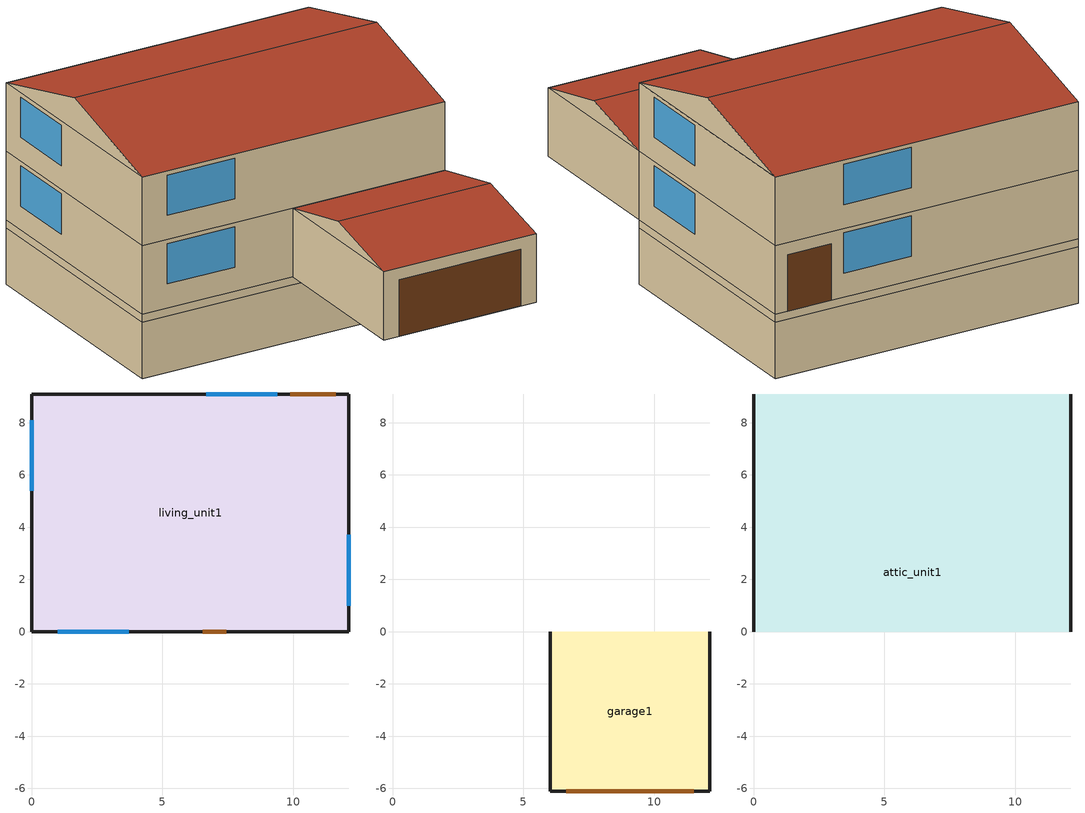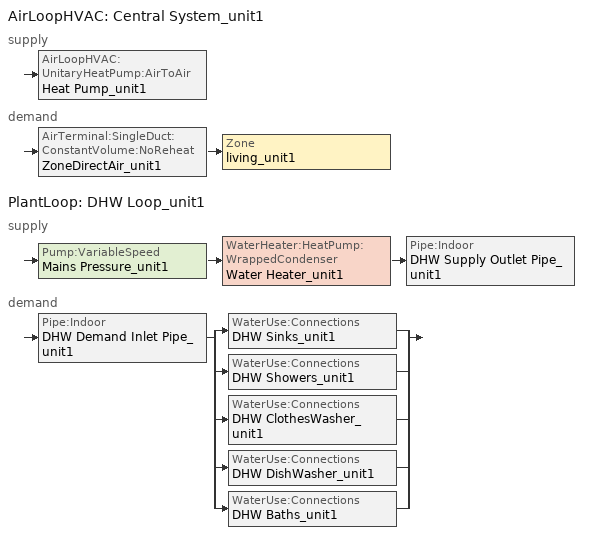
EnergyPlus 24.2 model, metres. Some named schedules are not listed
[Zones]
living_unit1
 floor adiabatic (Interior Floor): 0,0 0,9.1 12.13,9.1 12.13,0 z2.9
 floor to living_unit1 (Interior Floor): 0,0 0,9.1 12.13,9.1 12.13,0 z0.3
 floor ground (Exterior Floor): 0,0 0,9.1 12.13,9.1 12.13,0 z-2.13
 wall outside (Exterior Wall): 12.13,0 12.13,9.1 0,9.1 0,0 6.04,0 z0.3:2.9; 0,0 12.13,0 12.13,9.1 0,9.1 0,0 z2.9:5.49
 wall outside (Basement Wall): 0,0 12.13,0 12.13,9.1 0,9.1 0,0 z0:0.3
 wall to garage1 (Exterior Wall): 6.04,0 12.13,0 z0.3:2.9
 wall ground (Basement Wall): 0,0 12.13,0 12.13,9.1 0,9.1 0,0 z-2.13:0
 window (Exterior Window): 1,0 3.71,0 / 9.39,9.1 6.68,9.1 / 12.13,1 12.13,3.71 / 0,8.1 0,5.39 z1.22:2.74; 1,0 3.71,0 / 9.39,9.1 6.68,9.1 / 12.13,1 12.13,3.71 / 0,8.1 0,5.39 z3.81:5.34
 door (Exterior Door): 11.63,9.1 9.89,9.1 z0.3:2.44
 door inside (Exterior Door): 6.54,0 7.45,0 z0.3:2.44
 ceiling to attic_unit1 (Interior Ceiling): 0,0 12.13,0 12.13,9.1 0,9.1 z5.49
garage1
 floor ground (Interior Floor): 6.04,-6.1 6.04,0 12.13,0 12.13,-6.1 z0.3
 wall outside (Gable_end): 6.04,0 6.04,-6.1 12.13,-6.1 12.13,0 z0.3:2.9; 12.13,-6.1,2.9 12.13,0,2.9 12.13,-3.05,3.61; 6.04,0,2.9 6.04,-6.1,2.9 6.04,-3.05,3.61
 door (Exterior Door): 6.65,-6.1 11.52,-6.1 z0.3:2.44
 roof outside (Exterior Roof): 6.04,-6.1,2.9 12.13,-6.1,2.9 12.13,-3.05,3.61 6.04,-3.05,3.61; 12.13,0,2.9 6.04,0,2.9 6.04,-3.05,3.61 12.13,-3.05,3.61
attic_unit1
 wall outside (Gable_end): 12.13,0,5.49 12.13,9.1,5.49 12.13,4.55,6.7; 0,9.1,5.49 0,0,5.49 0,4.55,6.7
 roof outside (Exterior Roof): 0,0,5.49 12.13,0,5.49 12.13,4.55,6.7 0,4.55,6.7; 12.13,9.1,5.49 0,9.1,5.49 0,4.55,6.7 12.13,4.55,6.7
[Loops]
AirLoopHVAC 'Central System_unit1'
 supply: AirLoopHVAC:UnitaryHeatPump:AirToAir 'Heat Pump_unit1'
 demand: AirTerminal:SingleDuct:ConstantVolume:NoReheat 'ZoneDirectAir_unit1' > Zone 'living_unit1'
PlantLoop 'DHW Loop_unit1'
 supply: Pump:VariableSpeed 'Mains Pressure_unit1' > WaterHeater:HeatPump:WrappedCondenser 'Water Heater_unit1' > Pipe:Indoor 'DHW Supply Outlet Pipe_unit1'
 demand: Pipe:Indoor 'DHW Demand Inlet Pipe_unit1' > split
  | WaterUse:Connections 'DHW Sinks_unit1'
  | WaterUse:Connections 'DHW Showers_unit1'
  | WaterUse:Connections 'DHW ClothesWasher_unit1'
  | WaterUse:Connections 'DHW DishWasher_unit1'
  | WaterUse:Connections 'DHW Baths_unit1'
[Building]
US+SF+CZ6A+hp+heatedbsmt+IECC_2024: North Axis=0; Terrain=Suburbs; Loads Convergence Tolerance Value=0.04; Temperature Convergence Tolerance Value=0.4; Solar Distribution=FullExterior; Maximum Number of Warmup Days=25; Minimum Number of Warmup Days=6
[Site:Location]
Rochester International Arpt_MN_USA Design_Conditions: Latitude=43.9; Longitude=-92.5; Time Zone=-6; Elevation=398
[SizingPeriod:DesignDay] Day of Month=21; DryBulb Temperature Range Modifier Type=DefaultMultipliers; Humidity Condition Type=Wetbulb; Barometric Pressure=96634; Rain Indicator=No; Snow Indicator=No; Daylight Saving Time Indicator=No
Name | Month | Day Type | Maximum DryBulb Temperature | Daily DryBulb Temperature Range | Wetbulb or DewPoint at Maximum DryBulb | Wind Speed | Wind Direction | Solar Model Indicator | Sky Clearness | ASHRAE Clear Sky Optical Depth for Beam Irradiance taub | ASHRAE Clear Sky Optical Depth for Diffuse Irradiance taud
Rochester International Arpt Ann Htg 99.6% Condns DB | 1 | WinterDesignDay | -26.2 | 0 | -26.2 | 5.7 | 310 | ASHRAEClearSky | 0
Rochester International Arpt Ann Clg .4% Condns DB=>MWB | 7 | SummerDesignDay | 31.2 | 10.6 | 23.1 | 6.7 | 200 | ASHRAETau |  | 0.404 | 2.226
[Site:WaterMainsTemperature]
Calculation Method=Correlation; Annual Average Outdoor Air Temperature=6.375; Maximum Difference In Monthly Average Outdoor Air Temperatures=33.5
[Material]
Name | Roughness | Thickness | Conductivity | Density | Specific Heat | Thermal Absorptance | Solar Absorptance | Visible Absorptance
sheathing_consol_layer | Rough | 0.031115 | 0.035329 | 20.1 | 1465.415
ceil_consol_layer | Rough | 0.400206 | 0.0617176 | 41.9286 | 776.251
floor_consol_layer | Rough | 0.000254 | 12.9895 | 55.074 | 916.9311
bsmtwall_consol_layer | Rough | 0.1397 | 0.0601466 | 120.801 | 1036.26
wall_consol_layer | Rough | 0.1397 | 0.057165 | 120.801 | 1036.26
CopperPipe | MediumRough | 0.01905 | 401 | 2243 | 837 | 0.9 | 0.65 | 0.65
Asphalt_shingle | MediumRough | 0.00633985 | 0.08186 | 1121.29 | 1255.2 | 0.9 | 0.75
cement_stucco | MediumSmooth | 0.01905 | 0.721 | 1865.58 | 878.64
syn_stucco | MediumSmooth | 0.003048 | 0.0865 | 400 | 878.64 | 0.7
Drywall_1/2in | MediumSmooth | 0.0127 | 0.16009 | 800.923 | 1087.84
OSB_5/8in | MediumSmooth | 0.015875 | 0.1163 | 544.627 | 1213.36
OSB_7/16in | MediumSmooth | 0.0111125 | 0.1163 | 544.627 | 1213.36
Plywood_3/4in | Rough | 0.01905 | 0.115458 | 544.68 | 674.54 | 0.9 | 0.7 | 0.7
Carpet_n_pad | MediumSmooth | 0.0254001 | 0.0601314 | 32.0369 | 836.8 | 0.9 | 0.7 | 0.7
OSB_1/2in | MediumSmooth | 0.0127 | 0.1163 | 544.627 | 1213.36 | 0.9 | 0.7 | 0.7
door_const | Smooth | 0.0452888 | 0.0720096 | 512.64 | 767.58
Std Wood 6inch | MediumSmooth | 0.15 | 0.12 | 540 | 1210 | 0.9 | 0.7 | 0.7
Pipe Insulation | VeryRough | 0.0406504 | 0.0331717 | 91 | 836 | 0.9 | 0.5 | 0.5
[Material:NoMass]
Bldg_paper_felt: Roughness=Smooth; Thermal Resistance=0.0105666
[Material:AirGap]
Air_4_in_vert: Thermal Resistance=0.158499
[WindowMaterial:SimpleGlazingSystem]
Glass: UFactor=1.590008; Solar Heat Gain Coefficient=0.3344; Visible Transmittance=0.88
[WindowMaterial:Blind]
int_blind: Slat Orientation=Horizontal; Slat Width=0.025; Slat Separation=0.01875; Slat Thickness=0.001; Slat Angle=45; Slat Conductivity=221; Slat Beam Solar Transmittance=0; Front Side Slat Beam Solar Reflectance=0.5; Back Side Slat Beam Solar Reflectance=0.5; Slat Diffuse Solar Transmittance=0; Front Side Slat Diffuse Solar Reflectance=0.5; Back Side Slat Diffuse Solar Reflectance=0.5; Slat Beam Visible Transmittance=0; Front Side Slat Beam Visible Reflectance=0.5; Back Side Slat Beam Visible Reflectance=0.5; Slat Diffuse Visible Transmittance=0; Front Side Slat Diffuse Visible Reflectance=0.5; Back Side Slat Diffuse Visible Reflectance=0.5; Slat Infrared Hemispherical Transmittance=0; Front Side Slat Infrared Hemispherical Emissivity=0.9; Back Side Slat Infrared Hemispherical Emissivity=0.9; Blind to Glass Distance=0.05; Blind Top Opening Multiplier=0.5; Blind Bottom Opening Multiplier=0.5; Blind Left Side Opening Multiplier=0.5; Blind Right Side Opening Multiplier=0.5
[Construction]
Exterior Wall: syn_stucco, sheathing_consol_layer, OSB_7/16in, wall_consol_layer, Drywall_1/2in
InteriorFurnishings: Std Wood 6inch
Exterior Floor: floor_consol_layer, Plywood_3/4in, Carpet_n_pad
Interior Floor: Plywood_3/4in, Carpet_n_pad
Interior Ceiling: ceil_consol_layer, Drywall_1/2in
Exterior Roof: Asphalt_shingle, OSB_1/2in
Exterior Window: Glass
Exterior Door: door_const
Gable_end: cement_stucco, Bldg_paper_felt, OSB_5/8in, Air_4_in_vert, Drywall_1/2in
window_w_blinds: Glass, int_blind
Insulated Pipe: Pipe Insulation, CopperPipe
Basement Wall: Plywood_3/4in, bsmtwall_consol_layer, Plywood_3/4in
[Zone] Multiplier=1
living_unit1; garage1; attic_unit1
[WindowShadingControl]
Shades-living_unit1: Zone=living_unit1; Shading Type=InteriorBlind; Construction with Shading=window_w_blinds; Shading Control Type=OnIfScheduleAllows; Schedule=shading_2012iecc; Shading Control Is Scheduled=Yes; Glare Control Is Active=No; Multiple Surface Control Type=Sequential; Fenestration Surface 1=Window_ldf_1.unit1; Fenestration Surface 2=Window_ldb_1.unit1; Fenestration Surface 3=Window_sdr_1.unit1; Fenestration Surface 4=Window_sdl_1.unit1; Fenestration Surface 5=Window_ldf_2.unit1; Fenestration Surface 6=Window_ldb_2.unit1; Fenestration Surface 7=Window_sdr_2.unit1; Fenestration Surface 8=Window_sdl_2.unit1
[InternalMass]
Internalmass_unit1: Construction=InteriorFurnishings; Zone or ZoneList=living_unit1; Surface Area=9.89591
[Shading:Overhang] Height above Window or Door=0; Tilt Angle from WindowDoor=90; Left extension from WindowDoor Width=0; Right extension from WindowDoor Width=0; Depth=0.0152439
Name | Window or Door
Overhang_sdr_1.unit1 | Window_sdr_1.unit1
Overhang_sdr_2.unit1 | Window_sdr_2.unit1
[GroundHeatTransfer:Control]
gtp_control: Run Basement Preprocessor=yes; Run Slab Preprocessor=yes
[GroundHeatTransfer:Slab:Materials]
NMAT Number of materials=2; ALBEDO Surface Albedo No Snow=0.16; ALBEDO Surface Albedo Snow=0.4; EPSLW Surface Emissivity No Snow=0.9; EPSLW Surface Emissivity Snow=0.9; Z0 Surface Roughness No Snow=0.75; Z0 Surface Roughness Snow=0.05; HIN Indoor HConv Downward Flow=6; HIN Indoor HConv Upward=9
[GroundHeatTransfer:Slab:MatlProps]
RHO Slab Material density=2300; RHO Soil Density=1200; CP Slab CP=650; CP Soil CP=1200; TCON Slab k=0.9; TCON Soil k=1
[GroundHeatTransfer:Slab:BoundConds]
EVTR Is surface evapotranspiration modeled=FALSE; FIXBC is the lower boundary at a fixed temperature=TRUE; TDEEPin=10; USRHflag Is the ground surface h specified by the user=FALSE
[GroundHeatTransfer:Slab:BldgProps]
IYRS Number of years to iterate=10; Shape Slab shape=0; HBLDG Building height=4; TIN1 January Indoor Average Temperature Setpoint=22.22; TIN2 February Indoor Average Temperature Setpoint=22.22; TIN3 March Indoor Average Temperature Setpoint=22.22; TIN4 April Indoor Average Temperature Setpoint=22.22; TIN5 May Indoor Average Temperature Setpoint=22.22; TIN6 June Indoor Average Temperature Setpoint=23.88; TIN7 July Indoor Average Temperature Setpoint=23.88; TIN8 August Indoor Average Temperature Setpoint=23.88; TIN9 September Indoor Average Temperature Setpoint=23.88; TIN10 October Indoor Average Temperature Setpoint=22.22; TIN11 November Indoor Average Temperature Setpoint=22.22; TIN12 December Indoor Average Temperature Setpoint=22.22; TINAmp Daily Indoor sine wave variation amplitude=0; ConvTol Convergence Tolerance=0.1
[GroundHeatTransfer:Slab:Insulation]
RINS R value of under slab insulation=0; DINS Width of strip of under slab insulation=0; RVINS R value of vertical insulation=0; ZVINS Depth of vertical insulation=1.5; IVINS Flag Is there vertical insulation=0
[GroundHeatTransfer:Slab:EquivalentSlab]
APRatio The area to perimeter ratio for this slab=2.59995; SLABDEPTH Thickness of slab on grade=0.1; CLEARANCE Distance from edge of slab to domain edge=15; ZCLEARANCE Distance from bottom of slab to domain bottom=15
[GroundHeatTransfer:Basement:SimParameters]
F Multiplier for the ADI solution=0.1; IYRS Maximum number of yearly iterations=15
[GroundHeatTransfer:Basement:MatlProps]
NMAT Number of materials in this domain=6; Density for Foundation Wall=2243; density for Floor Slab=2243; density for Ceiling=311; density for Soil=1500; density for Gravel=2000; density for Wood=449; Specific heat for foundation wall=880; Specific heat for floor slab=880; Specific heat for ceiling=1530; Specific heat for soil=840; Specific heat for gravel=720; Specific heat for wood=1530; Thermal conductivity for foundation wall=1.4; Thermal conductivity for floor slab=1.4; Thermal conductivity for ceiling=0.09; thermal conductivity for soil=1.1; thermal conductivity for gravel=1.9; thermal conductivity for wood=0.12
[GroundHeatTransfer:Basement:Insulation]
REXT R Value of any exterior insulation=3.3459; INSFULL Flag Is the wall fully insulated=True
[GroundHeatTransfer:Basement:SurfaceProps]
ALBEDO Surface albedo for No snow conditions=0.16; ALBEDO Surface albedo for snow conditions=0.4; EPSLN Surface emissivity No Snow=0.94; EPSLN Surface emissivity with Snow=0.86; VEGHT Surface roughness No snow conditions=6; VEGHT Surface roughness Snow conditions=0.25; PET Flag Potential evapotranspiration on=False
[GroundHeatTransfer:Basement:BldgData]
DWALL Wall thickness=0.2; DSLAB Floor slab thickness=0.243828; DGRAVXY Width of gravel pit beside basement wall=0.3; DGRAVZN Gravel depth extending above the floor slab=0.2; DGRAVZP Gravel depth below the floor slab=0.1
[GroundHeatTransfer:Basement:Interior]
COND Flag Is the basement conditioned=True; HIN Downward convection only heat transfer coefficient=0.92; HIN Upward convection only heat transfer coefficient=4.04; HIN Horizontal convection only heat transfer coefficient=3.08; HIN Downward combined convection and radiation heat transfer coefficient=6.13; HIN Upward combined convection and radiation heat transfer coefficient=9.26; HIN Horizontal combined convection and radiation heat transfer coefficient=8.29
[GroundHeatTransfer:Basement:ComBldg]
January average temperature=21; February average temperature=21; March average temperature=21; April average temperature=21; May average temperature=24; June average temperature=24; July average temperature=24; August average temperature=24; September average temperature=24; October average temperature=24; November average temperature=21; December average temperature=21; Daily variation sine wave amplitude=21
[GroundHeatTransfer:Basement:EquivSlab]
APRatio The area to perimeter ratio for this slab=2.59995; EquivSizing Flag=True
[GroundHeatTransfer:Basement:EquivAutoGrid]
CLEARANCE Distance from outside of wall to edge of 3D ground domain=15; SlabDepth Thickness of the floor slab=0.1; BaseDepth Depth of the basement wall below grade=1.21914
[People]
people_unit1: Zone or ZoneList or Space or SpaceList=living_unit1; Number of People Schedule=Occupancy; Number of People Calculation Method=People; Number of People=3.14385; Fraction Radiant=0; Sensible Heat Fraction=autocalculate; Activity Level Schedule=activity_sch; Enable ASHRAE 55 Comfort Warnings=No; Mean Radiant Temperature Calculation Type=EnclosureAveraged
[Lights] Zone or ZoneList or Space or SpaceList=living_unit1; Schedule=InteriorLightingHE; Design Level Calculation Method=LightingLevel; Return Air Fraction=0; Fraction Radiant=0.6; Fraction Visible=0.2; Fraction Replaceable=0
Name | Lighting Level
Living Hardwired Lighting1 | 252.887
Living Plug-in Lighting1 | 105.654
Basement Hardwired Lighting | 92.2438
Basement Plug-in Lighting | 41.9476
[ElectricEquipment] Zone or ZoneList or Space or SpaceList=living_unit1; Design Level Calculation Method=EquipmentLevel
Name | Schedule | Design Level | Fraction Latent | Fraction Radiant | Fraction Lost | EndUse Subcategory
dishwasher1 | DishWasher_equip_sch | 65.6988 | 0.15 | 0.6 | 0.25 | dishwasher
refrigerator1 | Refrigerator | 91.0576 | 0 | 1 | 0 | refrigerator
clotheswasher1 | ClothesWasher_equip_sch | 28.4784 | 0 | 0.8 | 0.2 | clotheswasher
electric_dryer1 | ClothesDryer | 213.065 | 0.05 | 0.15 | 0.8 | electric_dryer
electric_range1 | CookingRange | 248.154 | 0.3 | 0.4 | 0.3 | electric_range
television1 | InteriorLighting | 0 | 0 | 1 | 0 | television
electric_mels1 | MiscPlugLoad | 636.995 | 0.06 | 0.69 | 0.25 | electric_mels
IECC_Adj1 | MiscPlugLoad | 255.074 | 0.062439 | 0.411909 | 0.251045 | IECC_adj
IECC_Adj_heatedbsmt | MiscPlugLoad | 535.286 | 0.062439 | 0.411909 | 0.251045 | IECC_adj
[ZoneVentilation:DesignFlowRate]
Ventilation_unit1: Zone or ZoneList or Space or SpaceList=living_unit1; Schedule=always_avail; Design Flow Rate Calculation Method=Flow/Zone; Design Flow Rate=0; Ventilation Type=Exhaust; Fan Pressure Rise=0; Fan Total Efficiency=0.6; Constant Term Coefficient=1; Temperature Term Coefficient=0; Velocity Term Coefficient=0; Velocity Squared Term Coefficient=0; Minimum Indoor Temperature=-100; Maximum Indoor Temperature=100; Delta Temperature=-100; Minimum Outdoor Temperature=-100; Maximum Outdoor Temperature=100; Maximum Wind Speed=40
[Exterior:Lights]
Name | Schedule | Design Level | EndUse Subcategory
Exterior-Lights_unit1 | ExteriorLighting | 43.2425 | Exterior-Lights
Garage-Lights_unit1 | InteriorLightingHE | 7.16295 | Garage-Lights
[DesignSpecification:OutdoorAir]
SZ_DSOA_living_unit1: Outdoor Air Method=Flow/Zone; Outdoor Air Flow per Person=0; Outdoor Air Flow per Zone=0.0424753
[Sizing:Zone]
living_unit1: Zone Cooling Design Supply Air Temperature Input Method=SupplyAirTemperature; Zone Cooling Design Supply Air Temperature=12; Zone Heating Design Supply Air Temperature Input Method=SupplyAirTemperature; Zone Heating Design Supply Air Temperature=32.22; Zone Cooling Design Supply Air Humidity Ratio=0.0075; Zone Heating Design Supply Air Humidity Ratio=0.008; Design Specification Outdoor Air Object=SZ_DSOA_living_unit1; Cooling Design Air Flow Method=DesignDay; Cooling Minimum Air Flow per Zone Floor Area=0.000762; Heating Design Air Flow Method=DesignDay; Heating Maximum Air Flow per Zone Floor Area=0.002032; Heating Maximum Air Flow=0.141576; Heating Maximum Air Flow Fraction=0.3
[Sizing:System]
Central System_unit1: Type of Load to Size On=Sensible; Design Outdoor Air Flow Rate=autosize; Central Heating Maximum System Air Flow Ratio=1; Preheat Design Temperature=7; Preheat Design Humidity Ratio=0.008; Precool Design Temperature=11; Precool Design Humidity Ratio=0.0075; Central Cooling Design Supply Air Temperature=12; Central Heating Design Supply Air Temperature=32.22; Type of Zone Sum to Use=NonCoincident; 100 Outdoor Air in Cooling=No; 100 Outdoor Air in Heating=No; Central Cooling Design Supply Air Humidity Ratio=0.0075; Central Heating Design Supply Air Humidity Ratio=0.008; Cooling Supply Air Flow Rate Method=DesignDay; Heating Supply Air Flow Rate Method=DesignDay; Zone Maximum Outdoor Air Fraction=1; Cooling Design Capacity Method=FractionOfAutosizedCoolingCapacity; Cooling Design Capacity=autosize; Fraction of Autosized Cooling Design Capacity=1.15; Heating Design Capacity Method=FractionOfAutosizedHeatingCapacity; Heating Design Capacity=autosize; Fraction of Autosized Heating Design Capacity=1.25; Central Cooling Capacity Control Method=OnOff
[Sizing:Plant]
DHW Loop_unit1: Loop Type=Heating; Design Loop Exit Temperature=48.8889; Loop Design Temperature Difference=5.55556
[ZoneControl:Thermostat]
Zone Thermostat_unit1: Zone or ZoneList=living_unit1; Control Type Schedule=zone_control_type; Control 1=thermostat_living Dual SP Control
[ThermostatSetpoint:DualSetpoint]
thermostat_living Dual SP Control: Heating Setpoint Temperature Schedule=heating_sch; Cooling Setpoint Temperature Schedule=cooling_sch
[ZoneHVAC:EnergyRecoveryVentilator]
ERV_unit1: Availability Schedule=always_avail; Heat Exchanger=OA_Heat_Recovery_Unit1; Supply Air Flow Rate=0.0424753; Exhaust Air Flow Rate=0.0424753; Supply Air Fan=OASupplyFan_unit1; Exhaust Air Fan=OAExhaustFan_unit1
[AirTerminal:SingleDuct:ConstantVolume:NoReheat]
ZoneDirectAir_unit1: Availability Schedule=always_avail; Maximum Air Flow Rate=autosize
[Zone equipment]
living_unit1: ZoneDirectAir_unit1, Water Heater_unit1, ERV_unit1
[Fan:OnOff] Availability Schedule=always_avail
Name | Fan Total Efficiency | Pressure Rise | Maximum Flow Rate | Motor Efficiency | Motor In Airstream Fraction | EndUse Subcategory
Supply Fan_unit1 | 0.50054 | 400 | autosize | 0.863 | 1 | General
OASupplyFan_unit1; OAExhaustFan_unit1 | 0.6 | 1059.44 | 0.0424753 | 1 | 0 | Ventilation
Heat Pump Water Heater Fan_unit1 | 0.7 | 100 | autosize | 0.9 | 1 | General
[Coil:Cooling:DX:SingleSpeed]
DX Cooling Coil_unit1: Availability Schedule=always_avail; Gross Rated Total Cooling Capacity=autosize; Gross Rated Sensible Heat Ratio=autosize; Gross Rated Cooling COP=4.3039; Rated Air Flow Rate=autosize; Total Cooling Capacity Function of Temperature Curve=HPACCoolCapFT; Total Cooling Capacity Function of Flow Fraction Curve=HPACCoolCapFFF; Energy Input Ratio Function of Temperature Curve=HPACCOOLEIRFT; Energy Input Ratio Function of Flow Fraction Curve=HPACCOOLEIRFFF; Part Load Fraction Correlation Curve=HPACCOOLPLFFPLR
[Coil:Heating:Electric]
Supp Heating Coil_unit1: Availability Schedule=always_avail; Efficiency=1; Nominal Capacity=autosize
[Coil:Heating:DX:SingleSpeed]
Main DX Heating Coil_unit1: Availability Schedule=always_avail; Gross Rated Heating Capacity=autosize; Gross Rated Heating COP=3.8378; Rated Air Flow Rate=autosize; Heating Capacity Function of Temperature Curve=HPACHeatCapFT; Heating Capacity Function of Flow Fraction Curve=HPACHeatCapFFF; Energy Input Ratio Function of Temperature Curve=HPACHeatEIRFT; Energy Input Ratio Function of Flow Fraction Curve=HPACHeatEIRFFF; Part Load Fraction Correlation Curve=HPACCOOLPLFFPLR; Defrost Energy Input Ratio Function of Temperature Curve=Defrost_EIR_FT; Minimum Outdoor DryBulb Temperature for Compressor Operation=-23.33; Maximum Outdoor DryBulb Temperature for Defrost Operation=5; Crankcase Heater Capacity=200; Maximum Outdoor DryBulb Temperature for Crankcase Heater Operation=10; Defrost Strategy=ReverseCycle; Defrost Control=OnDemand
[Coil:WaterHeating:AirToWaterHeatPump:Wrapped]
Heat Pump Water Heater Evaporator_unit1: Rated Heating Capacity=1500; Rated COP=4.05; Rated Sensible Heat Ratio=0.981; Rated Evaporator Inlet Air DryBulb Temperature=19.7; Rated Evaporator Inlet Air WetBulb Temperature=13.5; Rated Condenser Water Temperature=48.89; Rated Evaporator Air Flow Rate=0.189; Evaporator Fan Power Included in Rated COP=yes; Maximum Ambient Temperature for Crankcase Heater Operation=10; Evaporator Air Temperature Type for Curve Objects=WetBulbTemperature; Heating Capacity Function of Temperature Curve=HPWH-Htg-Cap-fT; Heating COP Function of Temperature Curve=HPWH-Htg-COP-fT; Part Load Fraction Correlation Curve=HPWH-COP-fPLR
[HeatExchanger:AirToAir:SensibleAndLatent]
OA_Heat_Recovery_Unit1: Availability Schedule=always_avail; Nominal Supply Air Flow Rate=0.0424753; Sensible Effectiveness at 100 Heating Air Flow=0.65; Latent Effectiveness at 100 Heating Air Flow=0; Sensible Effectiveness at 100 Cooling Air Flow=0.65; Latent Effectiveness at 100 Cooling Air Flow=0; Nominal Electric Power=0; Supply Air Outlet Temperature Control=No; Heat Exchanger Type=Plate; Frost Control Type=None; Threshold Temperature=-16.8333; Initial Defrost Time Fraction=0.083; Rate of Defrost Time Fraction Increase=0.0216; Economizer Lockout=No
[AirLoopHVAC:UnitaryHeatPump:AirToAir]
Heat Pump_unit1: Availability Schedule=always_avail; Cooling Supply Air Flow Rate=autosize; Heating Supply Air Flow Rate=autosize; No Load Supply Air Flow Rate=0; Controlling Zone or Thermostat Location=living_unit1; Supply Air Fan=Supply Fan_unit1; Heating Coil=Main DX Heating Coil_unit1; Cooling Coil=DX Cooling Coil_unit1; Supplemental Heating Coil=Supp Heating Coil_unit1; Maximum Supply Air Temperature from Supplemental Heater=50; Maximum Outdoor DryBulb Temperature for Supplemental Heater Operation=10; Fan Placement=BlowThrough; Supply Air Fan Operating Mode Schedule=fan_cycle
[AirLoopHVAC]
Central System_unit1: Design Supply Air Flow Rate=autosize
[Pipe:Indoor] Construction=Insulated Pipe; Environment Type=ZONE; Ambient Temperature Zone=living_unit1; Pipe Inside Diameter=0.02; Pipe Length=7
DHW Demand Inlet Pipe_unit1; DHW Supply Outlet Pipe_unit1
[Pump:VariableSpeed]
Mains Pressure_unit1: Design Maximum Flow Rate=autosize; Design Pump Head=1; Design Power Consumption=0; Motor Efficiency=1; Fraction of Motor Inefficiencies to Fluid Stream=0; Coefficient 1 of the Part Load Performance Curve=0; Coefficient 2 of the Part Load Performance Curve=1; Coefficient 3 of the Part Load Performance Curve=0; Coefficient 4 of the Part Load Performance Curve=0; Design Minimum Flow Rate=0; Pump Control Type=Intermittent
[WaterHeater:Stratified]
Water Heater_Tank_unit1: EndUse Subcategory=Water Heater; Tank Volume=0.302833; Tank Height=1.594; Tank Shape=VerticalCylinder; Maximum Temperature Limit=51; Heater Priority Control=MasterSlave; Heater 1 Setpoint Temperature Schedule=dhw_setpt_hpwh; Heater 1 Deadband Temperature Difference=2; Heater 1 Capacity=4500; Heater 1 Height=1.129; Heater 2 Setpoint Temperature Schedule=dhw_setpt_hpwh; Heater 2 Deadband Temperature Difference=2; Heater 2 Capacity=0; Heater 2 Height=0.266; Heater Fuel Type=electricity; Heater Thermal Efficiency=1; Off Cycle Parasitic Fuel Consumption Rate=8.3; Off Cycle Parasitic Fuel Type=Electricity; Off Cycle Parasitic Heat Fraction to Tank=0; Off Cycle Parasitic Height=1; On Cycle Parasitic Fuel Consumption Rate=8.3; On Cycle Parasitic Fuel Type=Electricity; On Cycle Parasitic Heat Fraction to Tank=0; On Cycle Parasitic Height=1; Ambient Temperature Indicator=Zone; Ambient Temperature Zone=living_unit1; Uniform Skin Loss Coefficient per Unit Area to Ambient Temperature=0.232136; Skin Loss Fraction to Zone=1; Off Cycle Flue Loss Fraction to Zone=1; Use Side Effectiveness=1; Use Side Inlet Height=0; Use Side Outlet Height=autocalculate; Source Side Effectiveness=1; Source Side Inlet Height=0.7; Source Side Outlet Height=0; Inlet Mode=Fixed; Use Side Design Flow Rate=autosize; Source Side Design Flow Rate=autosize; Indirect Water Heating Recovery Time=1.5; Number of Nodes=12
[WaterHeater:Sizing]
Water Heater_Tank_unit1: Design Mode=ResidentialHUD-FHAMinimum; Number of Bedrooms=3; Number of Bathrooms=3
[WaterHeater:HeatPump:WrappedCondenser]
Water Heater_unit1: Availability Schedule=always_avail; Compressor Setpoint Temperature Schedule=Compressor Setpoint; Dead Band Temperature Difference=5; Condenser Bottom Location=0.0664167; Condenser Top Location=0.863417; Evaporator Air Flow Rate=autocalculate; Inlet Air Configuration=ZoneAirOnly; Inlet Air Zone=living_unit1; Tank=Water Heater_Tank_unit1; DX Coil=Heat Pump Water Heater Evaporator_unit1; Minimum Inlet Air Temperature for Compressor Operation=10; Maximum Inlet Air Temperature for Compressor Operation=48.89; Compressor Location=Zone; Fan=Heat Pump Water Heater Fan_unit1; Fan Placement=DrawThrough; On Cycle Parasitic Electric Load=0; Off Cycle Parasitic Electric Load=0; Tank Element Control Logic=MutuallyExclusive; Control Sensor 1 Height In Stratified Tank=1.262; Control Sensor 1 Weight=0.75; Control Sensor 2 Height In Stratified Tank=0.464
[PlantLoop]
DHW Loop_unit1: Fluid Type=Water; Plant Equipment Operation Scheme=DHW Loop Operation_unit1; Maximum Loop Temperature=100; Minimum Loop Temperature=0; Maximum Loop Flow Rate=autosize; Minimum Loop Flow Rate=0; Plant Loop Volume=autocalculate; Load Distribution Scheme=Optimal
[PlantEquipmentList]
DHW Plant Equipment_unit1: Water Heater_unit1
[PlantEquipmentOperation:HeatingLoad]
DHW Control Scheme_unit1: Load Range 1 Lower Limit=0; Load Range 1 Upper Limit=1000000000000000; Range 1 Equipment List=DHW Plant Equipment_unit1
[PlantEquipmentOperationSchemes]
DHW Loop Operation_unit1: Control Scheme 1=DHW Control Scheme_unit1; Control Scheme 1 Schedule=always_avail
[AvailabilityManager:Scheduled]
System availability: Schedule=always_avail
[SetpointManager:Scheduled]
DHW Loop Setpoint Manager_unit1: Control Variable=Temperature; Schedule=DHWSupplySetpoint; Setpoint Node or NodeList=DHW Supply Outlet Node_unit1
[WaterUse:Equipment] EndUse Subcategory=Domestic Hot Water
Name | Peak Flow Rate | Flow Rate Fraction Schedule | Target Temperature Schedule
Clothes Washer_unit1 | 1.62192e-06 | ClothesWasher_flow_sch | CWWaterTempSchedule
Dishwasher_unit1 | 6.36685e-07 | Dishwasher_flow_sch | DWWaterTempSchedule
Sinks_unit1 | 7.1934e-05 | BA_sink_sch | SSBWaterTempSchedule
Showers_unit1 | 0.000141975 | BA_shower_sch | SSBWaterTempSchedule
Baths_unit1 | 0.00027764 | BA_bath_sch | SSBWaterTempSchedule
[WaterUse:Connections] Drain Water Heat Exchanger Type=None
Name | Water Use Equipment 1
DHW Sinks_unit1 | Sinks_unit1
DHW Showers_unit1 | Showers_unit1
DHW ClothesWasher_unit1 | Clothes Washer_unit1
DHW DishWasher_unit1 | Dishwasher_unit1
DHW Baths_unit1 | Baths_unit1
[Schedule:Day:Hourly]
OccupancyDay: 1, 1, 1, 1, 1, 1, 1, 0.8831, 0.40861, 0.24189, 0.24189, 0.24189, 0.24189, 0.24189, 0.24189, 0.24189, 0.29498, 0.5531, 0.89693, 0.89693, 0.89693, 1, 1, 1
LightingDay: 0.0625, 0.0625, 0.0625, 0.0625, 0.1875, 0.390625, 0.4375, 0.390625, 0.171875, 0.117188, 0.117188, 0.117188, 0.117188, 0.117188, 0.117188, 0.203125, 0.4375, 0.609375, 0.820312, 0.984375, 1, 0.6875, 0.382812, 0.15625
ExteriorLightingDay: 1, 1, 1, 1, 1, 1, 0, 0, 0, 0, 0, 0, 0, 0, 0, 0, 0, 0, 1, 1, 1, 1, 1, 1
LightingDay_EELighting: 0.06875, 0.06875, 0.06875, 0.06875, 0.20625, 0.429688, 0.48125, 0.429688, 0.189062, 0.128906, 0.128906, 0.128906, 0.128906, 0.128906, 0.128906, 0.223438, 0.48125, 0.670312, 0.902344, 1, 1, 0.75625, 0.421094, 0.171875
RefrigeratorDay: 0.8, 0.782696, 0.765594, 0.742857, 0.731388, 0.731388, 0.75996, 0.8, 0.817103, 0.828571, 0.8, 0.8, 0.839839, 0.839839, 0.828571, 0.839839, 0.885714, 0.971429, 1, 0.971429, 0.942857, 0.925553, 0.885714, 0.828571
MiscPlugLoadDay: 0.60749, 0.559339, 0.552853, 0.545071, 0.524481, 0.585279, 0.676232, 0.718547, 0.60749, 0.517023, 0.529183, 0.529345, 0.520428, 0.538424, 0.568742, 0.600357, 0.710117, 0.862678, 0.936608, 0.966764, 1, 0.976654, 0.845169, 0.734436
CookingRangeDay: 0.0471585, 0.0471585, 0.0235459, 0.0235459, 0.0471585, 0.0707044, 0.165088, 0.283018, 0.306564, 0.320771, 0.283018, 0.330176, 0.377335, 0.306564, 0.292423, 0.377335, 0.613194, 1, 0.778348, 0.400947, 0.235859, 0.165088, 0.103722, 0.0707044
DishwasherWeekday_flow_sch: 0.115858, 0.0514759, 0.0385692, 0.0257379, 0.0257379, 0.0772138, 0.154503, 0.231792, 0.437922, 0.489398, 0.425016, 0.360633, 0.309082, 0.347726, 0.283344, 0.270437, 0.283344, 0.373464, 0.656883, 0.8372, 0.682621, 0.502305, 0.33482, 0.231792
DishwasherWeekend_flow_sch: 0.124134, 0.0551527, 0.0413241, 0.0275764, 0.0275764, 0.0827291, 0.165539, 0.248349, 0.469202, 0.524355, 0.455374, 0.386393, 0.331159, 0.372564, 0.303583, 0.289754, 0.303583, 0.40014, 0.703804, 0.897, 0.73138, 0.538184, 0.358735, 0.248349
DishwasherVacation_flow_sch; DishwasherVacation_equip_sch; ClothesWasherVacation_flow_sch; ClothesWasherVacation_equip_sch; ClothesDryerVacation: 0, 0, 0, 0, 0, 0, 0, 0, 0, 0, 0, 0, 0, 0, 0, 0, 0, 0, 0, 0, 0, 0, 0, 0
DishwasherWeekday_equip_sch: 0.129162, 0.0573867, 0.042998, 0.0286934, 0.0286934, 0.0860801, 0.172244, 0.258408, 0.488208, 0.545594, 0.473819, 0.402044, 0.344573, 0.387655, 0.315879, 0.301491, 0.315879, 0.416348, 0.732312, 0.933333, 0.761005, 0.559983, 0.373266, 0.258408
DishwasherWeekend_equip_sch: 0.138388, 0.0614858, 0.0460692, 0.0307429, 0.0307429, 0.0922286, 0.184547, 0.276866, 0.52308, 0.584565, 0.507663, 0.430761, 0.369185, 0.415344, 0.338442, 0.323026, 0.338442, 0.446087, 0.78462, 1, 0.815362, 0.599982, 0.399928, 0.276866
ClothesWasherWeekday_flow_sch: 0.0796475, 0.0637009, 0.0318078, 0.0318078, 0.0637009, 0.095594, 0.191188, 0.414354, 0.621574, 0.7332, 0.717253, 0.637521, 0.573735, 0.510034, 0.446247, 0.414354, 0.430301, 0.414354, 0.414354, 0.414354, 0.414354, 0.398408, 0.270921, 0.143434
ClothesWasherWeekend_flow_sch: 0.097441, 0.077932, 0.0389138, 0.0389138, 0.077932, 0.11695, 0.2339, 0.506923, 0.760436, 0.897, 0.877491, 0.779946, 0.701909, 0.623977, 0.545941, 0.506923, 0.526432, 0.506923, 0.506923, 0.506923, 0.506923, 0.487414, 0.331446, 0.175477
ClothesWasherWeekday_equip_sch: 0.0887931, 0.0710155, 0.0354602, 0.0354602, 0.0710155, 0.106571, 0.213142, 0.461934, 0.692948, 0.817391, 0.799614, 0.710725, 0.639615, 0.568599, 0.497489, 0.461934, 0.479711, 0.461934, 0.461934, 0.461934, 0.461934, 0.444156, 0.30203, 0.159904
ClothesWasherWeekend_equip_sch: 0.10863, 0.0868807, 0.0433822, 0.0433822, 0.0868807, 0.130379, 0.260758, 0.565131, 0.847755, 1, 0.978251, 0.869505, 0.782508, 0.695627, 0.60863, 0.565131, 0.586881, 0.565131, 0.565131, 0.565131, 0.565131, 0.543382, 0.369505, 0.195627
ClothesDryerWeekday: 0.0996819, 0.0598091, 0.0398727, 0.0199364, 0.0398727, 0.0598091, 0.159491, 0.318982, 0.486427, 0.685791, 0.785473, 0.817391, 0.7456, 0.677837, 0.610073, 0.578155, 0.558218, 0.546236, 0.518346, 0.510391, 0.5263, 0.546236, 0.4386, 0.239236
ClothesDryerWeekend: 0.121951, 0.0731707, 0.0487805, 0.0243902, 0.0487805, 0.0731707, 0.195122, 0.390244, 0.595097, 0.839, 0.960951, 1, 0.91217, 0.829268, 0.746366, 0.707317, 0.682927, 0.668268, 0.634146, 0.624415, 0.643878, 0.668268, 0.536585, 0.292683
[Schedule:Week:Compact]
RefrigeratorWeek: For: AllDays, RefrigeratorDay
MiscPlugLoadWeek: For: AllDays, MiscPlugLoadDay
CookingRangeWeek: For: AllDays, CookingRangeDay
DishwasherWeek_flow_sch: For: Weekdays, DishwasherWeekday_flow_sch, For: CustomDay1, DishwasherVacation_flow_sch, For: AllOtherDays, DishwasherWeekend_flow_sch
DishwasherWeek_equip_sch: For: Weekdays, DishwasherWeekday_equip_sch, For: CustomDay1, DishwasherVacation_equip_sch, For: AllOtherDays, DishwasherWeekend_equip_sch
ClothesWasherWeek_flow_sch: For: Weekdays, ClothesWasherWeekday_flow_sch, For: CustomDay1, ClothesWasherVacation_flow_sch, For: AllOtherDays, ClothesWasherWeekend_flow_sch
ClothesWasherWeek_equip_sch: For: Weekdays, ClothesWasherWeekday_equip_sch, For: CustomDay1, ClothesWasherVacation_equip_sch, For: AllOtherDays, ClothesWasherWeekend_equip_sch
ClothesDryerWeek: For: Weekdays, ClothesDryerWeekday, For: CustomDay1, ClothesDryerVacation, For: AllOtherDays, ClothesDryerWeekend
OccupancyWeek: AllDays, OccupancyDay
LightingProfileWeek: For: AllDays, LightingDay
LightingProfileWeek_EELighting: For: AllDays, LightingDay_EELighting
ExteriorLightingProfileWeek: For: AllDays, ExteriorLightingDay
[Schedule:Year]
Occupancy: OccupancyWeek, 1, 1, 12, 31
InteriorLighting: LightingProfileWeek, 1, 1, 12, 31
InteriorLightingHE: LightingProfileWeek_EELighting, 1, 1, 12, 31
ExteriorLighting: ExteriorLightingProfileWeek, 1, 1, 12, 31
Refrigerator: RefrigeratorWeek, 1, 1, 12, 31
MiscPlugLoad: MiscPlugLoadWeek, 1, 1, 12, 31
CookingRange: CookingRangeWeek, 1, 1, 12, 31
Dishwasher_flow_sch: DishwasherWeek_flow_sch, 1, 1, 12, 31
ClothesWasher_flow_sch: ClothesWasherWeek_flow_sch, 1, 1, 12, 31
Dishwasher_equip_sch: DishwasherWeek_equip_sch, 1, 1, 12, 31
ClothesWasher_equip_sch: ClothesWasherWeek_equip_sch, 1, 1, 12, 31
ClothesDryer: ClothesDryerWeek, 1, 1, 12, 31
[Schedule:Compact]
BA_shower_sch: Through: 12/31, For: AllDays, Until: 1:00, 0.00174682, Until: 2:00, 0.000794011, Until: 3:00, 0.000476407, Until: 4:00, 0.000794011, Until: 5:00, 0.00222323, Until: 6:00, 0.00825772, Until: 7:00, 0.0187387, Until: 8:00, 0.0185799, Until: 9:00, 0.0150862, Until: 10:00, 0.0117514, Until: 11:00, 0.00952813, Until: 12:00, 0.0074637, Until: 13:00, 0.00539928, Until: 14:00, 0.00460526, Until: 15:00, 0.00412886, Until: 16:00, 0.00397006, Until: 17:00, 0.00476407, Until: 18:00, 0.00619329, Until: 19:00, 0.00666969, Until: 20:00, 0.00666969, Until: 21:00, 0.00666969, Until: 22:00, 0.00651089, Until: 23:00, 0.00460526, Until: 24:00, 0.00333485
BA_bath_sch: Through: 12/31, For: AllDays, Until: 1:00, 0.000163091, Until: 2:00, 8.15455e-05, Until: 3:00, 8.15455e-05, Until: 4:00, 8.15455e-05, Until: 5:00, 0.000163091, Until: 6:00, 0.000387341, Until: 7:00, 0.000937773, Until: 8:00, 0.00118241, Until: 9:00, 0.0013455, Until: 10:00, 0.00118241, Until: 11:00, 0.000937773, Until: 12:00, 0.000713523, Until: 13:00, 0.000631977, Until: 14:00, 0.000468886, Until: 15:00, 0.000468886, Until: 16:00, 0.000468886, Until: 17:00, 0.000795068, Until: 18:00, 0.000937773, Until: 19:00, 0.00156975, Until: 20:00, 0.00203864, Until: 21:00, 0.00203864, Until: 22:00, 0.00156975, Until: 23:00, 0.0013455, Until: 24:00, 0.000795068
BA_sink_sch: Through: 12/31, For: AllDays, Until: 1:00, 0.00387389, Until: 2:00, 0.00193694, Until: 3:00, 0.00138353, Until: 4:00, 0.00138353, Until: 5:00, 0.00193694, Until: 6:00, 0.00498071, Until: 7:00, 0.0116217, Until: 8:00, 0.0171558, Until: 9:00, 0.0182626, Until: 10:00, 0.0171558, Until: 11:00, 0.0149421, Until: 12:00, 0.0138353, Until: 13:00, 0.0135586, Until: 14:00, 0.0124518, Until: 15:00, 0.0118984, Until: 16:00, 0.011345, Until: 17:00, 0.0132819, Until: 18:00, 0.0179859, Until: 19:00, 0.020753, Until: 20:00, 0.0190927, Until: 21:00, 0.0157723, Until: 22:00, 0.0132819, Until: 23:00, 0.0110682, Until: 24:00, 0.00747107
activity_sch: Through: 12/31, For: AllDays, Until: 24:00, 117.28
zone_control_type: Through: 12/31, For: AllDays, Until 24:00, 4
shading_2012iecc: Through: 12/31, For: AllDays, Until 24:00, 0
dhw_setpt_hpwh: Through: 12/31, For: AllDays, Until 24:00, 44
always_avail: Through: 12/31, For: AllDays, Until: 24:00, 1
heating_sch: Through: 12/31, For: AllDays, Until: 24:00, 22.46
cooling_sch: Through: 12/31, For: AllDays, Until: 24:00, 24.76
fan_cycle: Through: 12/31, For: AllDays, Until: 24:00, 0
[Schedule:Constant]
Name | Hourly Value
DWWaterTempSchedule; CWWaterTempSchedule; DHWSupplySetpoint | 48.8889
SSBWaterTempSchedule | 40.5556
Compressor Setpoint | 50
[Curve:Quadratic]
Name | Coefficient1 Constant | Coefficient2 x | Coefficient3 x2 | Minimum Value of x | Maximum Value of x
HPWH-COP-fPLR | 1 | 0 | 0 | 0 | 1
HPACCoolCapFFF | 0.8 | 0.2 | 0 | 0.5 | 1.5
HPACCOOLEIRFFF | 1.156 | -0.1816 | 0.0256 | 0.5 | 1.5
HPACCOOLPLFFPLR | 0.85 | 0.15 | 0 | 0 | 1
HPACHeatEIRFFF | 1.3824 | -0.4336 | 0.0512 | 0 | 1
[Curve:Cubic]
Name | Coefficient1 Constant | Coefficient2 x | Coefficient3 x2 | Coefficient4 x3 | Minimum Value of x | Maximum Value of x
HPACHeatCapFT | 0.758746 | 0.027626 | 0.000148716 | 3.4992e-06 | -20 | 20
HPACHeatCapFFF | 0.84 | 0.16 | 0 | 0 | 0.5 | 1.5
HPACHeatEIRFT | 1.19248 | -0.0300438 | 0.00103745 | -2.3328e-05 | -20 | 20
[Curve:Biquadratic]
Name | Coefficient1 Constant | Coefficient2 x | Coefficient3 x2 | Coefficient4 y | Coefficient5 y2 | Coefficient6 xy | Minimum Value of x | Maximum Value of x | Minimum Value of y | Maximum Value of y | Minimum Curve Output
HPWH-Htg-Cap-fT | 0.563 | 0.0437 | 3.9e-05 | 0.0055 | -0.000148 | -0.000145 | 0 | 100 | 0 | 100 | 0
HPWH-Htg-COP-fT | 1.1332 | 0.063 | -9.79e-05 | -0.00972 | -2.14e-05 | -0.000686 | 0 | 100 | 0 | 100
HPACCoolCapFT | 0.766956 | 0.0107756 | -4.14703e-05 | 0.00134961 | -0.000261144 | 0.000457488 | 12.77778 | 23.88889 | 21.11111 | 46.11111
HPACCOOLEIRFT | 0.297145 | 0.0430933 | -0.000748766 | 0.00597727 | 0.000482112 | -0.000956448 | 12.77778 | 23.88889 | 21.11111 | 46.11111
Defrost_EIR_FT | 1 | 0 | 0 | 0 | 0 | 0 | 0 | 100 | 0 | 100
[AirflowNetwork:SimulationControl]
House AirflowNetwork: AirflowNetwork Control=MultizoneWithDistribution; Wind Pressure Coefficient Type=SurfaceAverageCalculation; Building Type=LOWRISE; Maximum Number of Iterations=500; Relative Airflow Convergence Tolerance=0.001; Absolute Airflow Convergence Tolerance=1e-05; Convergence Acceleration Limit=0; Azimuth Angle of Long Axis of Building=0; Ratio of Building Width Along Short Axis to Width Along Long Axis=0.75; Allow Unsupported Zone Equipment=Yes
[AirflowNetwork:MultiZone:Zone] Indoor and Outdoor Temperature Difference Upper Limit for Minimum Venting Open Factor=100; Indoor and Outdoor Enthalpy Difference Upper Limit for Minimum Venting Open Factor=300000
Name | Ventilation Control Mode | Minimum Venting Open Factor | Indoor and Outdoor Temperature Difference Lower Limit For Maximum Venting Open Factor | Indoor and Outdoor Enthalpy Difference Lower Limit For Maximum Venting Open Factor | Venting Availability Schedule
living_unit1; garage1 | NoVent | 0 | 0 | 0
attic_unit1 | Constant |  |  |  | inf_sch
[AirflowNetwork:MultiZone:Surface] WindowDoor Opening Factor or Crack Factor=1
Name | Leakage Component | Ventilation Control Mode | Minimum Venting Open Factor | Indoor and Outdoor Temperature Difference Upper Limit for Minimum Venting Open Factor | Indoor and Outdoor Enthalpy Difference Upper Limit for Minimum Venting Open Factor | Venting Availability Schedule
Roof_front_unit1 | AtticVent | Constant | 0 | 100 | 300000 | inf_sch
Roof_back_unit1; Roof_right_unit1; Roof_left_unit1 | AtticVent | Constant |  | 100 | 300000 | inf_sch
Roof_front_garage1; Roof_back_garage1 | ZoneLeak_GarageRoof | NoVent
Roof_right_garage1; Roof_left_garage1 | ZoneLeak_GarageGable | NoVent
Wall_ldf_1.garage1 | ZoneLeak_GarageShortWall | NoVent
Wall_ldb_1.garage1 | ZoneLeak_GarageSharedWall | NoVent
Wall_sdl_1.garage1; Wall_sdr_1.garage1 | ZoneLeak_GarageLongWall | NoVent
ceiling_unit1 | ZoneLeak_Ceiling | NoVent
Wall_ldf_1.unit1; Wall_ldb_1.unit1; Wall_ldf_2.unit1; Wall_ldb_2.unit1 | ZoneLeak_LongWall | NoVent
Wall_sdl_1.unit1; Wall_sdr_1.unit1; Wall_sdr_2.unit1; Wall_sdl_2.unit1 | ZoneLeak_ShortWall | NoVent
[AirflowNetwork:MultiZone:Surface:EffectiveLeakageArea] Discharge Coefficient=1.15; Reference Pressure Difference=4; Air Mass Flow Exponent=0.65
Name | Effective Leakage Area
ZoneLeak_LongWall | 0.00418944
ZoneLeak_ShortWall | 0.00318762
ZoneLeak_Ceiling | 0.0149242
ZoneLeak_Floor | 1e-05
AtticVent | 0.357254
CrawlVent | 0.37
ZoneLeak_GarageSharedWall | 0.0021354
ZoneLeak_NonGarageWall | 0.00211476
ZoneLeak_GarageLongWall; ZoneLeak_GarageRoof | 0.00372286
ZoneLeak_GarageShortWall | 0.00356148
ZoneLeak_GarageGable | 0.00186143
[AirflowNetwork:Distribution:Node] Node Height=3
Name | Component Object Type or Node Type
EquipmentInletNode_unit1; ZoneSupplyNode_unit1; ZoneSupplyRegisterNode_unit1 ATInlet; ZoneSupplyRegisterNode_unit1; ZoneOutletNode_unit1; ZoneReturnNode_unit1; MainReturnNode_unit1; MainInletNode_unit1; FanOutletNode_unit1; HeatingInletNode_unit1; HeatingOutletNode_unit1; SuppHeatingInletNode_unit1 | Other
SplitterNode_unit1 | AirLoopHVAC:ZoneSplitter
MixerNode_unit1 | AirLoopHVAC:ZoneMixer
[AirflowNetwork:Distribution:Component:LeakageRatio] Maximum Flow Rate=0.849; Reference Pressure Difference=25; Air Mass Flow Exponent=0.65
Name | Effective Leakage Ratio
SupplyLeak1 | 0.00340848
SupplyLeak2 | 0.0362151
ReturnLeak1 | 0.0352453
ReturnLeak2 | 0.00437829
[AirflowNetwork:Distribution:Component:Duct] Heat Transmittance Coefficient UFactor for Duct Wall Construction=0.709825; Overall Moisture Transmittance Coefficient from Air to Air=1e-07
Name | Duct Length | Hydraulic Diameter | Cross Section Area | Surface Roughness | Coefficient for Local Dynamic Loss Due to Fitting
MainTrunk_unit1 | 2 | 0.728605 | 0.416994 | 0.0009 | 0.01
ZoneSupply1_unit1 | 1.2 | 0.728605 | 0.416994 | 0.0009 | 10
ZoneSupply2_unit1 | 12.75 | 0.728605 | 0.416994 | 0.0009 | 10
ZoneReturn1_unit1 | 8.05 | 0.651684 | 0.333595 | 0.0009 | 9
ZoneReturn2_unit1 | 1 | 0.651684 | 0.333595 | 0.0009 | 9
ZoneSupplyLink2_unit1 ATInlet Duct | 0.0001 | 0.728605 | 0.416994 | 0.0009 | 0
MainReturn_unit1 | 1 | 0.651684 | 0.333595 | 0.0009 | 0.01
AirLoopReturn_unit1 | 0.1 | 0.651684 | 0.333595 | 0.0001 | 0
AirLoopSupply_unit1; ZoneConnectionDuct_unit1 | 0.1 | 0.728605 | 0.416994 | 0.0001 | 0
[AirflowNetwork:Distribution:Component:Fan]
Fan=Supply Fan_unit1
[AirflowNetwork:Distribution:Component:Coil] Air Path Length=0.1; Air Path Hydraulic Diameter=1
Name | Coil
 | DX Cooling Coil_unit1
 | Main DX Heating Coil_unit1
 | Supp Heating Coil_unit1
[AirflowNetwork:Distribution:Linkage]
Name | Node 1 | Node 2 | Component | Thermal Zone
MainSupplyLink_unit1 | EquipmentInletNode_unit1 | SplitterNode_unit1 | MainTrunk_unit1 | attic_unit1
ZoneSupplyLink_unit1 | SplitterNode_unit1 | ZoneSupplyNode_unit1 | ZoneSupply1_unit1 | attic_unit1
ZoneSupplyLink2_unit1 | ZoneSupplyNode_unit1 | ZoneSupplyRegisterNode_unit1 ATInlet | ZoneSupply2_unit1 | living_unit1
ZoneSupplyLink2_unit1 ATInlet | ZoneSupplyRegisterNode_unit1 ATInlet | ZoneSupplyRegisterNode_unit1 | ZoneSupplyLink2_unit1 ATInlet Duct | living_unit1
ZoneSupplyConnectionLink_unit1 | ZoneSupplyRegisterNode_unit1 | living_unit1 | ZoneConnectionDuct_unit1
ZoneReturnConnectionLink_unit1 | living_unit1 | ZoneOutletNode_unit1 | ZoneConnectionDuct_unit1
ZoneReturnLink1_unit1 | Zoneoutletnode_unit1 | ZoneReturnNode_unit1 | ZoneReturn1_unit1 | living_unit1
ZoneReturnLink2_unit1 | ZoneReturnNode_unit1 | MixerNode_unit1 | ZoneReturn2_unit1 | attic_unit1
MainReturnLink_unit1 | MixerNode_unit1 | MainReturnNode_unit1 | MainReturn_unit1 | attic_unit1
SystemReturnLink_unit1 | MainReturnNode_unit1 | MainInletNode_unit1 | AirLoopReturn_unit1
SupplyFanLink_unit1 | MainInletNode_unit1 | FanOutletNode_unit1 | Supply Fan_unit1
CoolingCoilLink_unit1 | FanOutletNode_unit1 | HeatingInletNode_unit1 | DX Cooling Coil_unit1
EquipmentAirLoopLink_unit1 | HeatingOutletNode_unit1 | EquipmentInletNode_unit1 | AirLoopSupply_unit1
HeatingCoilLink_unit1 | HeatingInletNode_unit1 | SuppHeatingInletNode_unit1 | Main DX Heating Coil_unit1
SuppHeatingCoilLink_unit1 | SuppHeatingInletNode_unit1 | HeatingOutletNode_unit1 | Supp Heating Coil_unit1
ZoneSupplyLeakLink_unit1 | ZoneSupplyNode_unit1 | attic_unit1 | SupplyLeak1
ZoneSupplyLeakLink2_unit1 | ZoneSupplyRegisterNode_unit1 ATInlet | living_unit1 | SupplyLeak2
ZoneReturnLeakLink_unit1 | living_unit1 | ZoneReturnNode_unit1 | ReturnLeak1
ZoneReturnLeakLink2_unit1 | attic_unit1 | ZoneReturnNode_unit1 | ReturnLeak2
